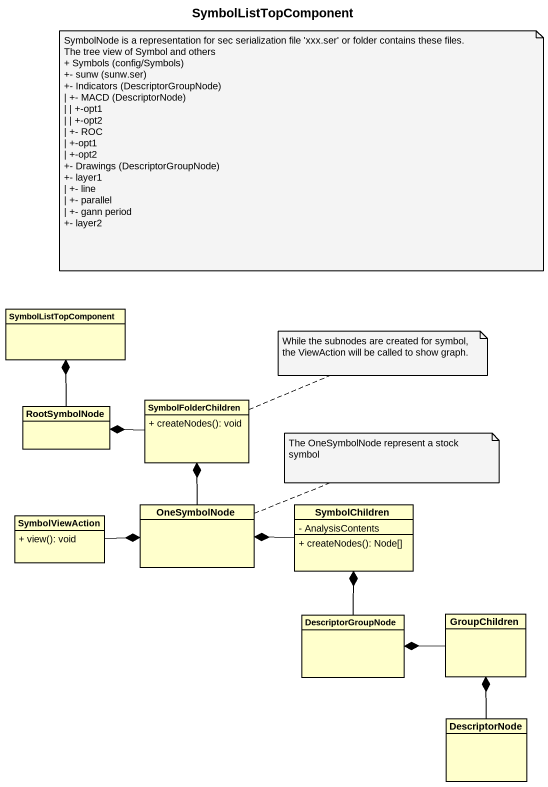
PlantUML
@startuml
title SymbolListTopComponent
hide circle
hide empty members
skinparam classAttributeIconSize 0
class SymbolListTopComponent
class RootSymbolNode
class SymbolFolderChildren {
  + createNodes(): void
}
class SymbolViewAction {
  + view(): void
}
class OneSymbolNode
class SymbolChildren {
  - AnalysisContents
  + createNodes(): Node[]
}
class DescriptorGroupNode
class GroupChildren
class DescriptorNode
RootSymbolNode -up-* SymbolListTopComponent
SymbolFolderChildren -left-* RootSymbolNode
SymbolViewAction -right-* OneSymbolNode
OneSymbolNode -up-* SymbolFolderChildren
SymbolChildren -left-* OneSymbolNode
DescriptorGroupNode -up-* SymbolChildren
GroupChildren -left-* DescriptorGroupNode
DescriptorNode -up-* GroupChildren
note as N1
  SymbolNode is a representation for sec serialization file 'xxx.ser' or folder contains these files.
  The tree view of Symbol and others
  + Symbols (config/Symbols)
  +- sunw (sunw.ser)
  +- Indicators (DescriptorGroupNode)
  ~| +- MACD (DescriptorNode)
  ~| | +-opt1
  ~| | +-opt2
  ~| +- ROC
  ~| +-opt1
  ~| +-opt2
  +- Drawings (DescriptorGroupNode)
  +- layer1
  ~| +- line
  ~| +- parallel
  ~| +- gann period
  +- layer2
end note
note right of SymbolFolderChildren : While the subnodes are created for symbol, the ViewAction will be called to show graph.
note right of OneSymbolNode : The OneSymbolNode represent a stock symbol
@enduml
